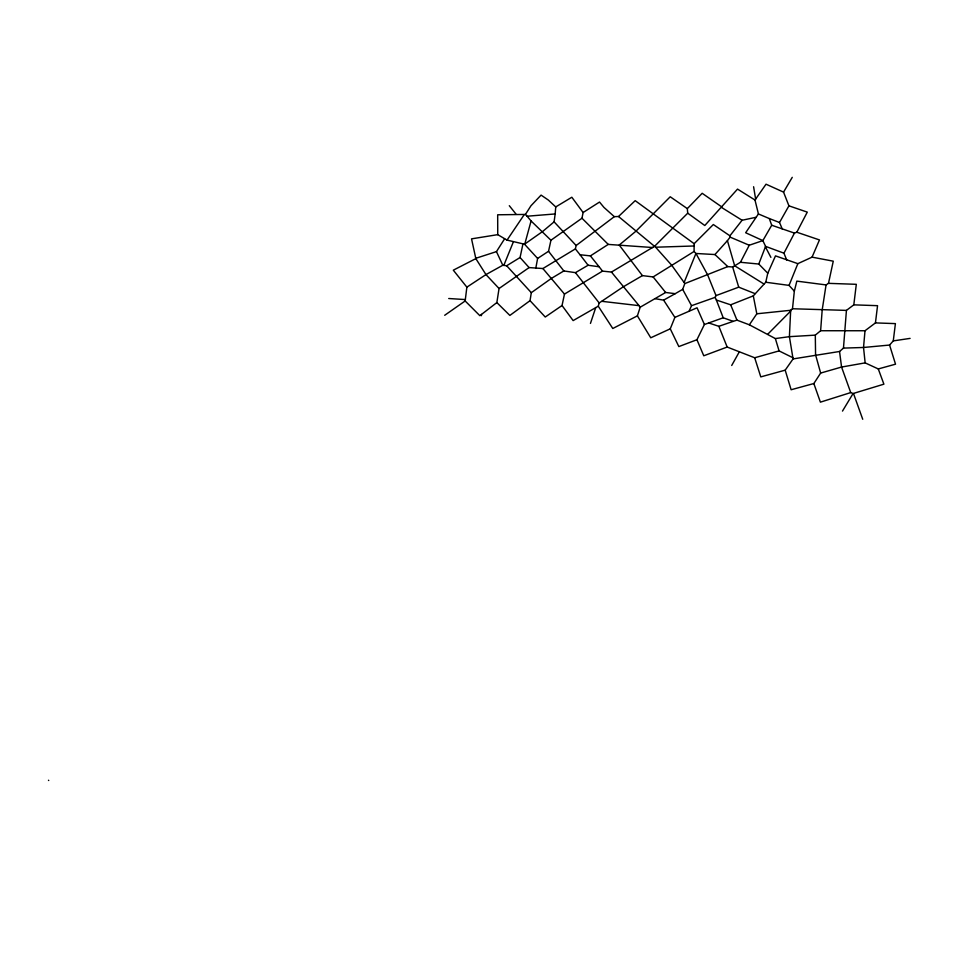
<?xml version="1.0" encoding="UTF-8"?>
<svg xmlns="http://www.w3.org/2000/svg" width="958" height="958" viewBox="0 0 958 958"><rect width="100%" height="100%" fill="white"/><g stroke="black" fill="none" stroke-linecap="round" stroke-linejoin="round"><path stroke-width="1.44" d="M694.071 251.487L694.143 243.691L713.339 224.531L729.912 235.812L730.128 237.129L727.421 240.638L714.943 254.541L695.927 253.475L694.071 251.487L653.14 276.934L642.411 275.617L623.047 286.945L599.181 302.979L598.259 306.189L573.135 320.595L562.035 305.518L564.478 294.082L602.51 271.114L611.455 272.06L654.577 246.278L687.712 213.191L687.329 208.616L702.166 193.288L721.614 206.808L704.801 225.513L687.712 213.191M48.738 780.519L48.475 780.243M875.444 322.906L877.552 305.674L853.806 304.848L846.429 310.392L792.494 308.751L790.673 310.284L789.404 336.665L793.068 358.927L785.189 370.159L760.784 376.889L754.688 357.765L727.17 347.047L703.771 355.777L696.933 339.731L704.405 324.499L723.218 317.781L733.229 321.349L736.965 320.14L749.348 324.798L775.357 338.569L789.404 336.665L815.306 335.132L820.623 330.738L865.002 330.75L875.444 322.906L895.407 323.612L893.275 340.892L889.575 345.048L863.529 347.479L843.471 348.101L839.543 351.49L793.068 358.927M843.471 348.101L846.429 310.392M820.623 330.738L822.192 309.937L826.059 284.921L828.49 283.352L856.308 284.31L853.806 304.848M481.407 315.685L481.503 314.416L496.855 302.584L499.046 288.514L529.103 267.581L542.887 268.539L575.375 248.9L576.141 245.523L614.317 216.664L618.521 216.508L635.19 200.665L694.143 243.691M555.173 213.945L555.748 206.928L548.335 200.054L541.078 195.109L530.948 205.79L525.427 214.436L497.681 214.784L497.741 234.65L507.045 240.111L524.541 244.218L542.515 231.585L554.107 221.849L555.173 213.945L527.092 216.221L525.427 214.436M865.002 330.75L863.529 347.479L865.146 362.878L878.282 368.938L895.526 364.184L889.575 345.048M792.494 308.751L794.338 291.16L796.84 281.125L826.059 284.921M444.692 315.29L465.157 300.968L466.869 287.161L453.314 270.18L475.839 258.624L471.54 238.853L497.741 234.65M496.855 302.584L509.86 315.433L530.037 300.668L531.307 292.681L551.341 278.431L563.843 270.958L575.447 272.647L588.104 265.246L599.121 266.767L602.51 271.114M535.845 267.941L537.618 258.432L548.539 251.283L550.934 240.242L581.985 218.22L583.099 212.52L599.528 202.054L603.923 207.383L614.317 216.664M466.869 287.161L485.969 274.587L502.806 265.246L506.662 265.749L520.062 257.522L522.948 243.979M828.49 283.352L833.268 261.175L812.061 257.151L797.846 263.654L775.489 255.882L767.777 273.222L765.765 282.239L753.299 295.866L730.667 304.812L716.356 300.022L715.159 297.339L716.009 295.603L738.726 287.161L754.988 293.615M524.768 244.098L531.079 220.963L527.092 216.221M598.259 306.189L612.785 328.498L637.393 315.853L640.195 307.207L665.63 292.477L675.21 293.675L682.683 289.352L684.802 283.592L727.805 266.599L732.654 267.007L740.45 262.288L749.24 245.236L762.855 240.602L771.717 225.238L769.286 218.544L758.425 213.945L754.988 200.03L737.528 189.097L721.614 206.808M590.451 323.421L595.756 307.542M767.777 273.222L758.784 264.037L765.586 246.374L762.855 240.602L745.659 232.746L758.425 213.945M637.393 315.853L650.757 337.791L670.265 328.822L674.887 317.385L697.053 307.793L704.405 324.499M503.788 265.438L513.308 242.015M794.338 291.16L789.045 285.388L797.846 263.654M684.802 283.592L684.108 282.502L695.927 253.475M812.061 257.151L819.461 239.931L796.805 232.219L794.445 233.093L771.717 225.238M689.281 310.691L691.544 305.686L715.159 297.339M786.674 259.941L783.955 253.187L794.445 233.093M796.805 232.219L807.283 212.125L788.925 205.826L783.548 192.115L766.029 184.199L754.988 200.03M731.708 365.477L739.408 351.67M782.255 228.95L779.513 222.496L788.925 205.826M783.548 192.115L792.254 177.338M842.489 411.09L853.075 393.534L883.899 384.17L878.282 368.938M476.054 258.217L496.46 251.619L504.591 238.829M785.189 370.159L791.128 389.75L813.845 383.535L820.647 373.069L841.567 367.046L865.146 362.878M507.045 240.111L524.277 214.556M749.348 324.798L756.808 313.793L753.299 295.866M729.912 235.812L742.091 220.256L755.91 217.31M767.897 334.079L790.709 311.039M481.503 314.416L479.838 315.661L465.157 300.968M575.375 248.9L580.033 254.732L590.403 255.894L608.246 244.41L652.853 247.535M562.035 305.518L545.246 317.014L530.037 300.668M555.748 206.928L571.83 197.24L583.099 212.52M655.26 298.716L663.619 300.141L675.21 293.675M696.933 339.731L678.839 346.58L670.265 328.822M708.728 322.954L718.847 326.319L733.229 321.349M853.075 393.534L850.728 392.588L820.395 402.156L813.845 383.535M754.688 357.765L779.082 350.903L792.865 357.705M893.275 340.892L910.1 338.39M756.808 313.793L790.673 310.284M618.521 216.508L655.619 247.212L694.275 245.978M448.727 298.513L465.42 299.579M740.45 262.288L758.784 264.037M601.935 301.327L639.046 305.65L640.195 307.207M765.765 282.239L789.045 285.388M765.586 246.374L783.955 253.187M769.286 218.544L779.513 222.496M730.128 237.129L749.24 245.236M763.897 283.975L734.666 265.773L727.421 240.638M721.697 207.539L742.091 220.256M687.329 208.616L670.229 196.773L635.932 231.201L619.227 245.044L642.411 275.617M531.079 220.963L550.934 240.242M714.943 254.541L727.805 266.599M581.985 218.22L608.246 244.41M576.141 245.523L554.107 221.849M499.046 288.514L485.969 274.587L475.839 258.624M531.307 292.681L506.662 265.749M524.541 244.218L537.618 258.432M520.062 257.522L529.103 267.581M655.619 247.212L671.678 265.198L684.108 282.502M639.046 305.65L611.455 272.06M542.887 268.539L564.478 294.082M653.14 276.934L665.63 292.477M590.403 255.894L599.121 266.767M599.181 302.979L575.447 272.647M509.297 205.695L515.955 214.029M548.539 251.283L563.843 270.958M580.033 254.732L588.104 265.246M663.619 300.141L674.887 317.385M696.31 254.086L707.639 274.862L716.009 295.603M682.683 289.352L691.544 305.686M765.37 246.769L770.891 257.355M496.46 251.619L502.806 265.246M730.667 304.812L736.965 320.14M718.847 326.319L727.17 347.047M716.356 300.022L723.218 317.781M853.566 393.726L862.727 419.269M850.728 392.588L841.567 367.046L839.543 351.49M775.357 338.569L779.082 350.903M732.654 267.007L738.726 287.161M820.647 373.069L815.569 354.783L815.306 335.132M753.599 186.738L755.634 199.168"/></g></svg>
